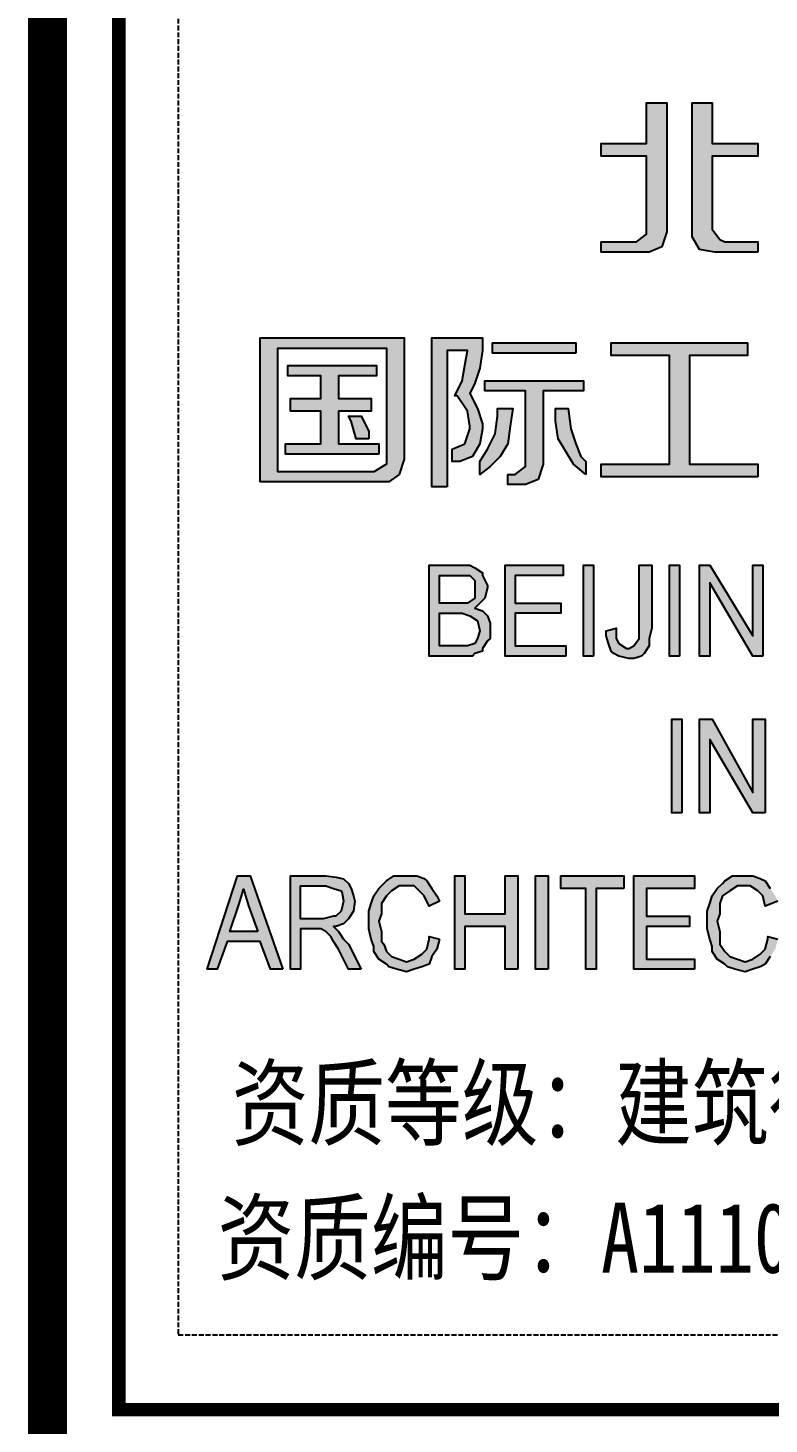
# Model space of a CAD drawing. Extents: x 815029915 to 815825525, y 579155098 to 579748855.
# Drawn here: x 815250629 to 815252528, y 579405260 to 579408840 of the extents above; entities that cross this region are included whole.
import ezdxf
from ezdxf.enums import TextEntityAlignment as Align

# ---------------------------------------------------------------- set-up
doc = ezdxf.new("R2010")
doc.units = 0
doc.header["$LTSCALE"] = 100
doc.header["$MEASUREMENT"] = 0
doc.linetypes.add('DASH', pattern=[0.35, 0.25, -0.1])
doc.layers.add('TK', color=7, linetype='Continuous')
doc.styles.add('公司名等', font='')
doc.styles.get('公司名等').set_extended_font_data('SimHei')

# ---------------------------------------------------------------- blocks, each defined once
blk = doc.blocks.new('cciad-logohatch')
h = blk.add_hatch(color=0)
h.dxf.hatch_style = 1
h.paths.add_polyline_path([(9.482, 18.552), (9.09, 18.552), (9.09, 17.766), (8.206, 17.766), (8.206, 17.521), (9.09, 17.521), (9.09, 16.098), (9.09, 16), (8.894, 15.853), (8.206, 15.853), (8.206, 15.657), (9.041, 15.657), (9.139, 15.657), (9.384, 15.755), (9.482, 16.049)])
h = blk.add_hatch(color=0)
h.dxf.hatch_style = 1
h.paths.add_polyline_path([(10.364, 17.521), (11.245, 17.521), (11.245, 17.766), (10.364, 17.766), (10.364, 18.552), (9.972, 18.552), (9.972, 16.049), (9.972, 15.951), (10.119, 15.706), (10.413, 15.657), (11.245, 15.657), (11.245, 15.853), (10.609, 15.853), (10.511, 15.902), (10.364, 16.098)])
h = blk.add_hatch(color=0)
h.dxf.hatch_style = 1
h.paths.add_polyline_path([(4.382, 13.989), (1.59, 13.989), (1.59, 11.192), (3.941, 11.192), (4.088, 11.192), (4.284, 11.339), (4.382, 11.635)])
h.paths.add_polyline_path([(4.039, 11.635), (4.039, 11.537), (3.794, 11.39), (1.933, 11.39), (1.933, 13.793), (4.039, 13.793)], flags=16)
h.paths.add_polyline_path([(3.892, 11.929), (3.892, 11.733), (2.08, 11.733), (2.08, 11.929), (2.766, 11.929), (2.766, 12.566), (2.178, 12.566), (2.178, 12.811), (2.766, 12.811), (2.766, 13.254), (2.129, 13.254), (2.129, 13.45), (3.843, 13.45), (3.843, 13.254), (3.109, 13.254), (3.109, 12.811), (3.745, 12.811), (3.745, 12.566), (3.109, 12.566), (3.109, 11.929)], flags=0)
h.paths.add_polyline_path([(3.696, 12.174), (3.696, 12.027), (3.451, 12.027), (3.353, 12.37), (3.304, 12.468), (3.549, 12.468)], flags=0)
h = blk.add_hatch(color=0)
h.dxf.hatch_style = 1
h.paths.add_polyline_path([(5.217, 13.744), (5.609, 13.744), (5.56, 13.45), (5.511, 13.156), (5.364, 12.86), (5.413, 12.86), (5.609, 12.566), (5.658, 12.272), (5.658, 12.223), (5.56, 11.929), (5.315, 11.831), (5.315, 11.586), (5.462, 11.586), (5.707, 11.684), (5.854, 11.929), (5.903, 12.223), (5.903, 12.321), (5.805, 12.615), (5.658, 12.909), (5.756, 13.107), (5.854, 13.401), (5.903, 13.744), (5.903, 13.989), (4.921, 13.989), (4.921, 11.094), (5.217, 11.094)])
h = blk.add_hatch(color=0)
h.dxf.hatch_style = 1
h.paths.add_polyline_path([(7.716, 13.891), (6.099, 13.891), (6.099, 13.695), (7.716, 13.695)])
h = blk.add_hatch(color=0)
h.dxf.hatch_style = 1
h.paths.add_polyline_path([(9.923, 13.646), (11.049, 13.646), (11.049, 13.891), (8.402, 13.891), (8.402, 13.646), (9.531, 13.646), (9.531, 11.537), (8.206, 11.537), (8.206, 11.29), (11.245, 11.29), (11.245, 11.537), (9.923, 11.537)])
h = blk.add_hatch(color=0)
h.dxf.hatch_style = 1
h.paths.add_polyline_path([(3.745, 12.811), (3.109, 12.811), (3.109, 13.254), (3.843, 13.254), (3.843, 13.45), (2.129, 13.45), (2.129, 13.254), (2.766, 13.254), (2.766, 12.811), (2.178, 12.811), (2.178, 12.566), (2.766, 12.566), (2.766, 11.929), (2.08, 11.929), (2.08, 11.733), (3.892, 11.733), (3.892, 11.929), (3.109, 11.929), (3.109, 12.566), (3.745, 12.566)])
h = blk.add_hatch(color=0)
h.dxf.hatch_style = 1
h.paths.add_polyline_path([(7.079, 12.958), (7.863, 12.958), (7.863, 13.156), (5.952, 13.156), (5.952, 12.958), (6.736, 12.958), (6.736, 11.488), (6.54, 11.339), (6.393, 11.339), (6.393, 11.143), (6.638, 11.143), (6.736, 11.143), (6.981, 11.241), (7.079, 11.537)])
h = blk.add_hatch(color=0)
h.dxf.hatch_style = 1
h.paths.add_polyline_path([(6.442, 12.272), (6.491, 12.615), (6.197, 12.615), (6.197, 12.468), (6.148, 12.125), (6.001, 11.831), (5.854, 11.586), (5.854, 11.339), (6.05, 11.488), (6.246, 11.684), (6.393, 11.929)])
h = blk.add_hatch(color=0)
h.dxf.hatch_style = 1
h.paths.add_polyline_path([(7.618, 12.223), (7.569, 12.615), (7.324, 12.615), (7.324, 12.37), (7.373, 12.027), (7.52, 11.782), (7.667, 11.537), (7.912, 11.339), (7.912, 11.586), (7.814, 11.684), (7.716, 11.929)])
h = blk.add_hatch(color=0)
h.dxf.hatch_style = 1
h.paths.add_polyline_path([(3.549, 12.468), (3.304, 12.468), (3.353, 12.37), (3.451, 12.027), (3.696, 12.027), (3.696, 12.174)])
h = blk.add_hatch(color=0)
h.dxf.hatch_style = 1
h.paths.add_polyline_path([(5.805, 8.789), (5.952, 8.936), (6.001, 9.132), (6.001, 9.181), (5.903, 9.377), (5.903, 9.426), (5.756, 9.524), (5.658, 9.573), (5.462, 9.573), (4.872, 9.573), (4.872, 7.807), (5.462, 7.807), (5.56, 7.807), (5.707, 7.807), (5.756, 7.856), (5.903, 7.905), (5.903, 7.956), (6.001, 8.103), (6.05, 8.152), (6.05, 8.299), (6.05, 8.446), (6.001, 8.593), (5.903, 8.691), (5.756, 8.74)])
h.paths.add_polyline_path([(5.068, 8.838), (5.068, 9.377), (5.413, 9.377), (5.511, 9.377), (5.658, 9.377), (5.756, 9.279), (5.756, 9.083), (5.756, 8.936), (5.609, 8.838), (5.413, 8.838)], flags=16)
h.paths.add_polyline_path([(5.462, 8.642), (5.511, 8.642), (5.658, 8.593), (5.805, 8.495), (5.854, 8.299), (5.805, 8.152), (5.756, 8.054), (5.609, 8.005), (5.462, 8.005), (5.068, 8.005), (5.068, 8.642)], flags=16)
h = blk.add_hatch(color=0)
h.dxf.hatch_style = 1
h.paths.add_polyline_path([(7.422, 8.838), (6.54, 8.838), (6.54, 9.377), (7.471, 9.377), (7.471, 9.573), (6.344, 9.573), (6.344, 7.807), (7.52, 7.807), (7.52, 8.005), (6.54, 8.005), (6.54, 8.642), (7.422, 8.642)])
h = blk.add_hatch(color=0)
h.dxf.hatch_style = 1
h.paths.add_polyline_path([(8.059, 9.573), (7.863, 9.573), (7.863, 7.807), (8.059, 7.807)])
h = blk.add_hatch(color=0)
h.dxf.hatch_style = 1
h.paths.add_polyline_path([(9.188, 9.573), (8.943, 9.573), (8.943, 8.348), (8.943, 8.299), (8.943, 8.152), (8.843, 8.005), (8.745, 7.956), (8.696, 7.956), (8.549, 8.054), (8.5, 8.152), (8.5, 8.348), (8.304, 8.299), (8.304, 8.201), (8.353, 8.054), (8.402, 7.905), (8.451, 7.856), (8.549, 7.807), (8.745, 7.758), (8.843, 7.758), (8.992, 7.807), (9.041, 7.856), (9.139, 8.005), (9.139, 8.152), (9.188, 8.348)])
h = blk.add_hatch(color=0)
h.dxf.hatch_style = 1
h.paths.add_polyline_path([(9.727, 9.573), (9.531, 9.573), (9.531, 7.807), (9.727, 7.807)])
h = blk.add_hatch(color=0)
h.dxf.hatch_style = 1
h.paths.add_polyline_path([(10.315, 9.573), (10.119, 9.573), (10.119, 7.807), (10.315, 7.807), (10.315, 9.23), (11.147, 7.807), (11.343, 7.807), (11.343, 9.573), (11.147, 9.573), (11.147, 8.201)])
h = blk.add_hatch(color=0)
h.dxf.hatch_style = 1
h.paths.add_polyline_path([(9.776, 6.582), (9.58, 6.582), (9.58, 4.767), (9.776, 4.767)])
h = blk.add_hatch(color=0)
h.dxf.hatch_style = 1
h.paths.add_polyline_path([(10.364, 6.582), (10.119, 6.582), (10.119, 4.767), (10.315, 4.767), (10.315, 6.188), (11.147, 4.767), (11.392, 4.767), (11.392, 6.582), (11.147, 6.582), (11.147, 5.159)])
h = blk.add_hatch(color=0)
h.dxf.hatch_style = 1
h.paths.add_polyline_path([(1.392, 3.54), (1.147, 3.54), (0.559, 1.725), (0.755, 1.725), (0.951, 2.264), (1.59, 2.264), (1.786, 1.725), (2.031, 1.725)])
h.paths.add_polyline_path([(1.184, 2.994), (1.221, 3.122), (1.263, 3.278), (1.304, 3.151), (1.361, 2.954), (1.541, 2.46), (1, 2.46)], flags=16)
h = blk.add_hatch(color=0)
h.dxf.hatch_style = 1
h.paths.add_polyline_path([(3.206, 2.607), (3.304, 2.705), (3.402, 2.854), (3.426, 3.05), (3.402, 3.148), (3.353, 3.295), (3.304, 3.393), (3.207, 3.48), (3.062, 3.516), (2.864, 3.54), (2.178, 3.54), (2.178, 1.725), (2.374, 1.725), (2.374, 2.509), (2.619, 2.509), (2.766, 2.509), (2.864, 2.46), (2.962, 2.362), (3.011, 2.264), (3.109, 2.117), (3.304, 1.725), (3.549, 1.725), (3.304, 2.215), (3.206, 2.313), (3.109, 2.46), (3.011, 2.558), (3.06, 2.558)])
h.paths.add_polyline_path([(2.374, 2.705), (2.374, 2.754), (2.374, 3.344), (2.864, 3.344), (3.011, 3.295), (3.158, 3.246), (3.18, 3.195), (3.206, 3.05), (3.158, 2.854), (3.06, 2.754), (3.011, 2.754), (2.815, 2.705)], flags=16)
h = blk.add_hatch(color=0)
h.dxf.hatch_style = 1
h.paths.add_polyline_path([(3.892, 2.656), (3.941, 2.805), (3.941, 3.001), (4.039, 3.148), (4.137, 3.246), (4.284, 3.344), (4.431, 3.344), (4.578, 3.344), (4.676, 3.246), (4.774, 3.148), (4.872, 2.952), (5.068, 3.05), (5.019, 3.148), (4.921, 3.295), (4.823, 3.442), (4.774, 3.491), (4.627, 3.54), (4.431, 3.54), (4.382, 3.54), (4.186, 3.54), (4.039, 3.442), (3.99, 3.393), (3.892, 3.295), (3.794, 3.148), (3.745, 3.001), (3.696, 2.854), (3.696, 2.656), (3.696, 2.509), (3.745, 2.313), (3.794, 2.166), (3.794, 2.068), (3.892, 1.921), (4.039, 1.823), (4.088, 1.774), (4.235, 1.725), (4.431, 1.676), (4.578, 1.725), (4.725, 1.774), (4.872, 1.823), (4.921, 1.97), (5.019, 2.117), (5.068, 2.313), (4.872, 2.362), (4.872, 2.313), (4.823, 2.117), (4.725, 2.019), (4.578, 1.921), (4.431, 1.872), (4.284, 1.921), (4.137, 1.97), (4.039, 2.068), (3.99, 2.215), (3.941, 2.264), (3.941, 2.46)])
h = blk.add_hatch(color=0)
h.dxf.hatch_style = 1
h.paths.add_polyline_path([(6.589, 3.54), (6.344, 3.54), (6.344, 2.805), (5.56, 2.805), (5.56, 3.54), (5.364, 3.54), (5.364, 1.725), (5.56, 1.725), (5.56, 2.558), (6.344, 2.558), (6.344, 1.725), (6.589, 1.725)])
h = blk.add_hatch(color=0)
h.dxf.hatch_style = 1
h.paths.add_polyline_path([(7.177, 3.54), (6.932, 3.54), (6.932, 1.725), (7.177, 1.725)])
h = blk.add_hatch(color=0)
h.dxf.hatch_style = 1
h.paths.add_polyline_path([(8.108, 3.295), (8.647, 3.295), (8.647, 3.54), (7.422, 3.54), (7.422, 3.295), (7.912, 3.295), (7.912, 1.725), (8.108, 1.725)])
h = blk.add_hatch(color=0)
h.dxf.hatch_style = 1
h.paths.add_polyline_path([(9.923, 2.754), (9.09, 2.754), (9.09, 3.295), (10.021, 3.295), (10.021, 3.54), (8.843, 3.54), (8.843, 1.725), (10.021, 1.725), (10.021, 1.921), (9.09, 1.921), (9.09, 2.558), (9.923, 2.558)])
h = blk.add_hatch(color=0)
h.dxf.hatch_style = 1
h.paths.add_polyline_path([(10.511, 2.46), (10.462, 2.656), (10.511, 2.805), (10.511, 3.001), (10.56, 3.148), (10.707, 3.246), (10.854, 3.344), (11.001, 3.344), (11.098, 3.344), (11.245, 3.246), (11.343, 3.148), (11.392, 2.952), (11.637, 3.05), (11.588, 3.148), (11.49, 3.295), (11.392, 3.442), (11.294, 3.491), (11.147, 3.54), (11.001, 3.54), (10.903, 3.54), (10.756, 3.54), (10.609, 3.442), (10.56, 3.393), (10.462, 3.295), (10.364, 3.148), (10.315, 3.001), (10.266, 2.854), (10.266, 2.656), (10.266, 2.509), (10.315, 2.313), (10.364, 2.166), (10.364, 2.068), (10.462, 1.921), (10.609, 1.823), (10.658, 1.774), (10.805, 1.725), (11.001, 1.676), (11.147, 1.725), (11.294, 1.774), (11.392, 1.823), (11.49, 1.97), (11.588, 2.117), (11.637, 2.313), (11.441, 2.362), (11.441, 2.313), (11.392, 2.117), (11.294, 2.019), (11.147, 1.921), (11.001, 1.872), (10.854, 1.921), (10.707, 1.97), (10.609, 2.068), (10.511, 2.215), (10.511, 2.264)])
blk = doc.blocks.new('WMF3')
for points in [[(12.329, -6.77), (12.207, -6.819), (12.158, -6.819), (11.74, -6.819), (11.74, -6.721), (12.084, -6.721), (12.182, -6.647), (12.182, -6.598), (12.182, -5.887), (11.74, -5.887), (11.74, -5.764), (12.182, -5.764), (12.182, -5.371), (12.378, -5.371), (12.378, -6.623)], [(13.26, -6.819), (12.843, -6.819), (12.696, -6.794), (12.623, -6.672), (12.623, -6.623), (12.623, -5.371), (12.819, -5.371), (12.819, -5.764), (13.26, -5.764), (13.26, -5.887), (12.819, -5.887), (12.819, -6.598), (12.892, -6.696), (12.941, -6.721), (13.26, -6.721)], [(9.779, -8.978), (9.681, -9.051), (9.608, -9.051), (8.432, -9.051), (8.432, -7.653), (9.828, -7.653), (9.828, -8.83)], [(10.246, -9.1), (10.098, -9.1), (10.098, -7.653), (10.589, -7.653), (10.589, -7.775), (10.564, -7.947), (10.515, -8.094), (10.466, -8.193), (10.54, -8.34), (10.589, -8.487), (10.589, -8.536), (10.564, -8.683), (10.491, -8.805), (10.368, -8.854), (10.295, -8.854), (10.295, -8.732), (10.417, -8.683), (10.466, -8.536), (10.466, -8.511), (10.442, -8.364), (10.344, -8.217), (10.319, -8.217), (10.393, -8.069), (10.417, -7.922), (10.442, -7.775), (10.246, -7.775)], [(11.495, -7.8), (10.687, -7.8), (10.687, -7.702), (11.495, -7.702)], [(13.26, -9.002), (11.74, -9.002), (11.74, -8.879), (12.403, -8.879), (12.403, -7.824), (11.838, -7.824), (11.838, -7.702), (13.162, -7.702), (13.162, -7.824), (12.598, -7.824), (12.598, -8.879), (13.26, -8.879)], [(9.657, -8.879), (9.534, -8.952), (8.604, -8.952), (8.604, -7.751), (9.657, -7.751), (9.657, -8.83)], [(9.583, -8.781), (8.677, -8.781), (8.677, -8.683), (9.02, -8.683), (9.02, -8.364), (8.726, -8.364), (8.726, -8.242), (9.02, -8.242), (9.02, -8.02), (8.701, -8.02), (8.701, -7.922), (9.559, -7.922), (9.559, -8.02), (9.191, -8.02), (9.191, -8.242), (9.51, -8.242), (9.51, -8.364), (9.191, -8.364), (9.191, -8.683), (9.583, -8.683)], [(11.128, -9.027), (11.005, -9.076), (10.956, -9.076), (10.834, -9.076), (10.834, -8.978), (10.907, -8.978), (11.005, -8.903), (11.005, -8.168), (10.613, -8.168), (10.613, -8.069), (11.569, -8.069), (11.569, -8.168), (11.177, -8.168), (11.177, -8.879)], [(10.76, -8.805), (10.662, -8.903), (10.564, -8.978), (10.564, -8.854), (10.638, -8.732), (10.711, -8.585), (10.736, -8.413), (10.736, -8.34), (10.883, -8.34), (10.858, -8.511), (10.834, -8.683)], [(11.593, -8.978), (11.471, -8.879), (11.397, -8.756), (11.324, -8.634), (11.299, -8.462), (11.299, -8.34), (11.422, -8.34), (11.446, -8.536), (11.495, -8.683), (11.544, -8.805), (11.593, -8.854)], [(9.485, -8.634), (9.363, -8.634), (9.314, -8.462), (9.289, -8.413), (9.412, -8.413), (9.485, -8.56)], [(10.589, -10.695), (10.515, -10.719), (10.491, -10.744), (10.417, -10.744), (10.368, -10.744), (10.073, -10.744), (10.073, -9.861), (10.368, -9.861), (10.466, -9.861), (10.515, -9.885), (10.589, -9.934), (10.589, -9.959), (10.638, -10.057), (10.638, -10.081), (10.613, -10.179), (10.54, -10.253), (10.515, -10.277), (10.589, -10.302), (10.638, -10.351), (10.662, -10.424), (10.662, -10.498), (10.662, -10.571), (10.638, -10.596), (10.589, -10.669)], [(11.397, -10.744), (10.809, -10.744), (10.809, -9.861), (11.373, -9.861), (11.373, -9.959), (10.907, -9.959), (10.907, -10.228), (11.348, -10.228), (11.348, -10.326), (10.907, -10.326), (10.907, -10.645), (11.397, -10.645)], [(11.667, -10.744), (11.569, -10.744), (11.569, -9.861), (11.667, -9.861)], [(12.158, -10.719), (12.133, -10.744), (12.058, -10.768), (12.009, -10.768), (11.911, -10.744), (11.862, -10.719), (11.838, -10.695), (11.813, -10.62), (11.789, -10.547), (11.789, -10.498), (11.887, -10.473), (11.887, -10.571), (11.911, -10.62), (11.985, -10.669), (12.009, -10.669), (12.058, -10.645), (12.109, -10.571), (12.109, -10.498), (12.109, -10.473), (12.109, -9.861), (12.231, -9.861), (12.231, -10.473), (12.207, -10.571), (12.207, -10.645)], [(12.501, -10.744), (12.403, -10.744), (12.403, -9.861), (12.501, -9.861)], [(13.309, -10.744), (13.211, -10.744), (12.794, -10.032), (12.794, -10.744), (12.696, -10.744), (12.696, -9.861), (12.794, -9.861), (13.211, -10.547), (13.211, -9.861), (13.309, -9.861)], [(10.515, -10.179), (10.442, -10.228), (10.344, -10.228), (10.171, -10.228), (10.171, -9.959), (10.344, -9.959), (10.393, -9.959), (10.466, -9.959), (10.515, -10.008), (10.515, -10.106)], [(10.515, -10.62), (10.442, -10.645), (10.368, -10.645), (10.171, -10.645), (10.171, -10.326), (10.368, -10.326), (10.393, -10.326), (10.466, -10.351), (10.54, -10.4), (10.564, -10.498), (10.54, -10.571)], [(12.525, -12.264), (12.427, -12.264), (12.427, -11.356), (12.525, -11.356)], [(13.333, -12.264), (13.211, -12.264), (12.794, -11.553), (12.794, -12.264), (12.696, -12.264), (12.696, -11.356), (12.819, -11.356), (13.211, -12.068), (13.211, -11.356), (13.333, -11.356)], [(8.652, -13.785), (8.53, -13.785), (8.432, -13.515), (8.112, -13.515), (8.014, -13.785), (7.916, -13.785), (8.21, -12.877), (8.333, -12.877)], [(9.412, -13.785), (9.289, -13.785), (9.191, -13.589), (9.142, -13.515), (9.118, -13.466), (9.069, -13.417), (9.02, -13.393), (8.946, -13.393), (8.824, -13.393), (8.824, -13.785), (8.726, -13.785), (8.726, -12.877), (9.069, -12.877), (9.168, -12.889), (9.241, -12.907), (9.289, -12.951), (9.314, -13), (9.338, -13.073), (9.35, -13.122), (9.338, -13.22), (9.289, -13.295), (9.24, -13.344), (9.167, -13.368), (9.142, -13.368), (9.191, -13.417), (9.24, -13.491), (9.289, -13.54)], [(10.171, -13.491), (10.147, -13.589), (10.098, -13.662), (10.073, -13.736), (10, -13.76), (9.926, -13.785), (9.853, -13.809), (9.755, -13.785), (9.681, -13.76), (9.657, -13.736), (9.583, -13.687), (9.534, -13.613), (9.534, -13.564), (9.51, -13.491), (9.485, -13.393), (9.485, -13.319), (9.485, -13.22), (9.51, -13.147), (9.534, -13.073), (9.583, -13), (9.632, -12.951), (9.657, -12.926), (9.73, -12.877), (9.828, -12.877), (9.853, -12.877), (9.951, -12.877), (10.024, -12.902), (10.049, -12.926), (10.098, -13), (10.147, -13.073), (10.171, -13.122), (10.073, -13.171), (10.024, -13.073), (9.975, -13.024), (9.926, -12.975), (9.853, -12.975), (9.779, -12.975), (9.706, -13.024), (9.657, -13.073), (9.608, -13.147), (9.608, -13.245), (9.583, -13.319), (9.608, -13.417), (9.608, -13.515), (9.632, -13.54), (9.657, -13.613), (9.706, -13.662), (9.779, -13.687), (9.853, -13.711), (9.926, -13.687), (10, -13.638), (10.049, -13.589), (10.073, -13.491), (10.073, -13.466)], [(10.932, -13.785), (10.809, -13.785), (10.809, -13.368), (10.417, -13.368), (10.417, -13.785), (10.319, -13.785), (10.319, -12.877), (10.417, -12.877), (10.417, -13.245), (10.809, -13.245), (10.809, -12.877), (10.932, -12.877)], [(11.226, -13.785), (11.103, -13.785), (11.103, -12.877), (11.226, -12.877)], [(11.96, -13), (11.691, -13), (11.691, -13.785), (11.593, -13.785), (11.593, -13), (11.348, -13), (11.348, -12.877), (11.96, -12.877)], [(12.647, -13.785), (12.058, -13.785), (12.058, -12.877), (12.647, -12.877), (12.647, -13), (12.182, -13), (12.182, -13.27), (12.598, -13.27), (12.598, -13.368), (12.182, -13.368), (12.182, -13.687), (12.647, -13.687)], [(8.408, -13.417), (8.137, -13.417), (8.229, -13.15), (8.247, -13.086), (8.269, -13.008), (8.289, -13.072), (8.318, -13.17)], [(9.24, -13.122), (9.216, -13.22), (9.167, -13.27), (9.142, -13.27), (9.044, -13.295), (8.824, -13.295), (8.824, -13.27), (8.824, -12.975), (9.069, -12.975), (9.142, -13), (9.216, -13.024), (9.227, -13.05)]]:
    blk.add_lwpolyline(points, close=True)
for points in [[(13.382, -13.662), (13.333, -13.736), (13.284, -13.76), (13.211, -13.785), (13.137, -13.809), (13.039, -13.785), (12.966, -13.76), (12.941, -13.736), (12.868, -13.687), (12.819, -13.613), (12.819, -13.564), (12.794, -13.491), (12.77, -13.393), (12.77, -13.319), (12.77, -13.22), (12.794, -13.147), (12.819, -13.073), (12.868, -13), (12.917, -12.951), (12.941, -12.926), (13.015, -12.877), (13.088, -12.877), (13.137, -12.877), (13.211, -12.877), (13.284, -12.902), (13.333, -12.926), (13.382, -13)], [(13.456, -13.122), (13.333, -13.171), (13.309, -13.073), (13.26, -13.024), (13.186, -12.975), (13.137, -12.975), (13.064, -12.975), (12.99, -13.024), (12.917, -13.073), (12.892, -13.147), (12.892, -13.245), (12.868, -13.319), (12.892, -13.417), (12.892, -13.515), (12.892, -13.54), (12.941, -13.613), (12.99, -13.662), (13.064, -13.687), (13.137, -13.711), (13.211, -13.687), (13.284, -13.638), (13.333, -13.589), (13.358, -13.491), (13.358, -13.466), (13.456, -13.491)]]:
    blk.add_lwpolyline(points)
blk = doc.blocks.new('cciad-logoline')
at = {"xscale": 2, "yscale": 2, "zscale": 2}
blk.add_blockref('WMF3', (-15.274, 29.294), dxfattribs=at)
blk = doc.blocks.new('cciad-logo')
at = {"color": 0}
for name in ['cciad-logohatch', 'cciad-logoline']:
    blk.add_blockref(name, (0, 0), dxfattribs=at)
blk = doc.blocks.new('CCIAD-TK-A0-图签')
at = {"layer": 'TK', "const_width": 1}
blk.add_lwpolyline([(1124.286, 10.457), (1124.286, 831)], dxfattribs=at)
at = {"layer": 'TK', "const_width": 0.347}
blk.add_lwpolyline([(1126.117, 770.234), (1177.387, 770.234), (1177.387, 828.289), (1126.117, 828.289)], close=True, dxfattribs=at)
at = {"layer": 'TK', "linetype": 'DASH', "ltscale": 0.005}
blk.add_lwpolyline([(1127.639, 772.151), (1175.865, 772.151), (1175.865, 826.372), (1127.639, 826.372)], close=True, dxfattribs=at)
at = {"layer": 'TK', "color": 0, "xscale": 1.32, "yscale": 1.32, "zscale": 1.32}
blk.add_blockref('cciad-logo', (1127.639, 779.248), dxfattribs=at)
at = {"layer": 'TK', "style": '公司名等', "width": 0.8}
for s, p in [('资质等级：建筑行业（建筑工程）甲级', (1145.705, 777.194)), ('资质编号：A111008993', (1138.454, 773.742))]:
    blk.add_text(s, height=1.8, dxfattribs=at).set_placement(p, align=Align.CENTER)

msp = doc.modelspace()

# ---------------------------------------------------------------- block references
at = {"layer": 'TK', "xscale": 100, "yscale": 100, "zscale": 100}
msp.add_blockref('CCIAD-TK-A0-图签', (815138250.2, 579328273.9), dxfattribs=at)

doc.saveas('drawing.dxf')
